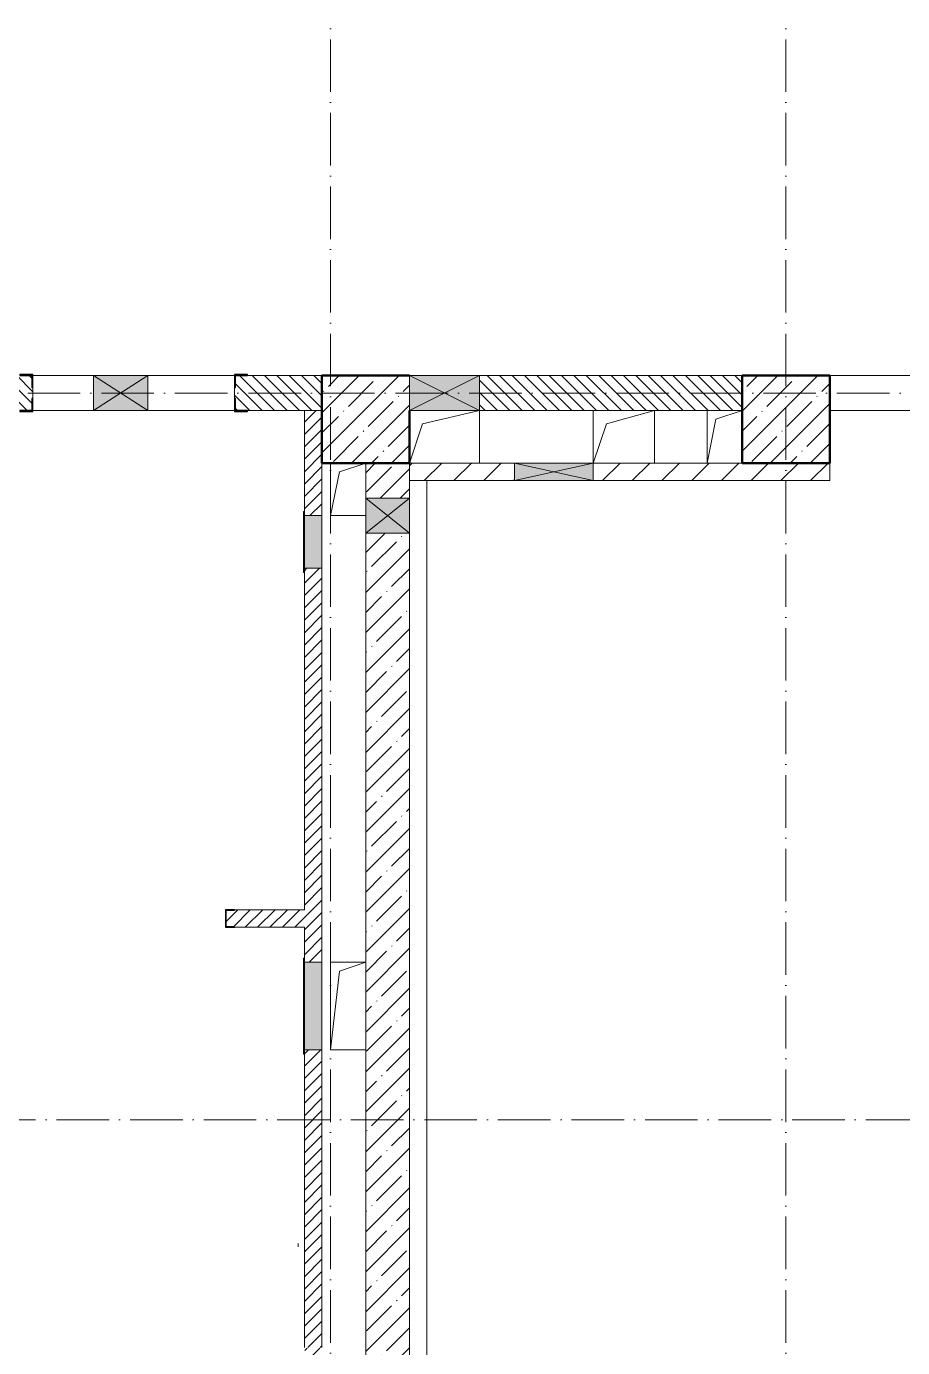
# Model space of a CAD drawing. Header units: millimetres. Extents: x -12989 to 629078, y -109036 to 555275.
# Drawn here: x 536223 to 541226, y -89985 to -82441 of the extents above; entities that cross this region are included whole.
import ezdxf

# ---------------------------------------------------------------- set-up
doc = ezdxf.new("R2010")
doc.units = ezdxf.units.MM
doc.linetypes.add('50_200_ШТРИХ_1Т_ш5_п1_п1_', pattern=[700, 500, -100, 0, -100])
for name, color, linetype, lineweight in [('A-DETL-____-OTLN-4', 7, 'Continuous', 18), ('A-DETL-GENF-OTLN', 7, 'Continuous', 9), ('A-FLOR-____-OTLN', 7, 'Continuous', 9), ('A-GENM-____-MCUT', 7, 'Continuous', 25), ('A-GENM-____-OTLN', 7, 'Continuous', 9), ('A-GENM-____-OTLN-1', 7, 'Continuous', 25), ('A-GLAZ-____-OTLN', 7, 'Continuous', 9), ('A-WALL-____-MCUT-1', 7, 'Continuous', 9), ('A-WALL-____-MCUT-3', 7, 'Continuous', 9), ('A-WALL-____-PATT-1', 7, 'Continuous', 9), ('A-WALL-FNSH-MCUT-1', 7, 'Continuous', 9), ('I-WALL-____-OTLN', 7, 'Continuous', 9), ('S-COLS-____-MCUT', 7, 'Continuous', 50), ('S-COLS-____-OTLN', 7, 'Continuous', 9), ('S-GRID-____-OTLN-1', 7, '50_200_ШТРИХ_1Т_ш5_п1_п1_', 9)]:
    doc.layers.add(name, color=color, linetype=linetype, lineweight=lineweight)
doc.layers.add('A-GLAZ-____-OTLN-1', color=7, linetype='Continuous', lineweight=9, true_color=0xc0c0c0)
pattern_1 = [(135, (523510.01, -90515.614), (-35.35534, -35.35534), [])]
pattern_2 = [(45, (523510.01, -90515.614), (-35.35534, 35.35534), [])]

# ---------------------------------------------------------------- blocks, each defined once
blk = doc.blocks.new('BSC_Колонна _Прямоугольная - 500х500-V68-АР1_План отверстий 3 этажа в осях 1-64_А-ГГ')
at = {"layer": 'S-COLS-____-OTLN'}
h = blk.add_hatch(dxfattribs=at)
h.set_pattern_fill('FP_105', color=256, style=0, pattern_type=2)
h.set_pattern_definition([(45, (-14650, -5831.04), (-114.0493, 114.0493), []), (45, (-14535.95, -5831.04), (-114.0493, 114.0493), [201.612, -40.322, 3.353, -36.97])])
h.paths.add_polyline_path([(-250, -250), (250, -250), (250, 250), (-250, 250), (-250, 50)], flags=0)
at = {"layer": 'S-COLS-____-MCUT'}
for p, q in [((250, 250), (-250, 250)), ((-250, 250), (-250, -250)), ((250, -250), (250, 50)), ((-250, -250), (250, -250))]:
    blk.add_line(p, q, dxfattribs=at)
blk = doc.blocks.new('BSC_Колонна _Прямоугольная - 500х500-V148-АР1_План отверстий 3 этажа в осях 1-64_А-ГГ')
at = {"layer": 'S-COLS-____-OTLN'}
h = blk.add_hatch(dxfattribs=at)
h.set_pattern_fill('FP_171', color=256, style=0, pattern_type=2)
h.set_pattern_definition([(45, (-17050, -5831.04), (-114.0493, 114.0493), []), (45, (-16935.95, -5831.04), (-114.0493, 114.0493), [201.612, -40.322, 3.353, -36.97])])
h.paths.add_polyline_path([(-250, -250), (250, -250), (250, 250), (-250, 250)], flags=0)
at = {"layer": 'S-COLS-____-MCUT'}
for p, q in [((250, 250), (-250, 250)), ((-250, 250), (-250, -250)), ((250, -250), (250, 250)), ((-250, -250), (250, -250))]:
    blk.add_line(p, q, dxfattribs=at)
blk = doc.blocks.new('АР_Перемычка - АР_Перемычка-28712478-АР1_План отверстий 3 этажа в осях 1-64_А-ГГ')
at = {"layer": 'A-GENM-____-OTLN'}
blk.add_line((0, -100), (8, -100), dxfattribs=at)
blk = doc.blocks.new('154_Стойка_СКБ_Уголок - СМ-2180_200-28268025-АР1_План отверстий 3 этажа в осях 1-64_А-ГГ')
at = {"layer": 'A-GENM-____-MCUT'}
for p, q in [((125, 156), (125, 81)), ((200, 156), (125, 156)), ((200, 150), (200, 156)), ((125, 81), (131, 81)), ((131, 81), (131, 150)), ((131, 150), (200, 150)), ((131, 19), (125, 19)), ((125, 19), (125, -56)), ((131, -50), (131, 19)), ((125, -56), (200, -56)), ((200, -50), (131, -50)), ((200, -56), (200, -50))]:
    blk.add_line(p, q, dxfattribs=at)
blk = doc.blocks.new('154_Фахверк_СКБ_Швеллер - Тип_100_3960-28331862-АР1_План отверстий 3 этажа в осях 1-64_А-ГГ')
at = {"layer": 'A-GENM-____-MCUT'}
for p, q in [((175, 50), (125, 50)), ((125, 50), (125, -50)), ((128, 47), (175, 47)), ((128, -47), (128, 47)), ((175, 47), (175, 50)), ((125, -50), (175, -50)), ((175, -47), (128, -47)), ((175, -50), (175, -47))]:
    blk.add_line(p, q, dxfattribs=at)
blk = doc.blocks.new('AR_Отверстие Ниша - Лючок-32406138-АР1_План отверстий 3 этажа в осях 1-64_А-ГГ')
at = {"layer": 'A-GLAZ-____-OTLN'}
blk.add_hatch(color=256, dxfattribs=at).paths.add_polyline_path([(150, -50), (150, 50), (-150, 50), (-150, -50)], flags=0)
for p, q in [((150, 50), (-150, 50)), ((-150, 50), (-150, -50)), ((150, -50), (150, 50)), ((-150, -50), (150, -50))]:
    blk.add_line(p, q, dxfattribs=at)
blk = doc.blocks.new('Л_Общий_Лючок - Лючок-29683982-АР1_План отверстий 3 этажа в осях 1-64_А-ГГ')
at = {"layer": 'A-GLAZ-____-OTLN-1'}
blk.add_hatch(color=256, dxfattribs=at).paths.add_polyline_path([(-24, 0), (324, 0), (324, 6), (-24, 6)], flags=0)
at = {"layer": 'A-GLAZ-____-OTLN'}
for p, q in [((324, 6), (-24, 6)), ((-24, 6), (-24, 0)), ((324, 6), (324, 0))]:
    blk.add_line(p, q, dxfattribs=at)
blk = doc.blocks.new('AR_Отверстие Ниша - Лючок-32406110-АР1_План отверстий 3 этажа в осях 1-64_А-ГГ')
at = {"layer": 'A-GLAZ-____-OTLN'}
blk.add_hatch(color=256, dxfattribs=at).paths.add_polyline_path([(250, -50), (250, 50), (-250, 50), (-250, -50)], flags=0)
for p, q in [((250, 50), (-250, 50)), ((-250, 50), (-250, -50)), ((250, -50), (250, 50)), ((-250, -50), (250, -50))]:
    blk.add_line(p, q, dxfattribs=at)
blk = doc.blocks.new('Л_Общий_Лючок - Лючок-29741375-АР1_План отверстий 3 этажа в осях 1-64_А-ГГ')
at = {"layer": 'A-GLAZ-____-OTLN-1'}
blk.add_hatch(color=256, dxfattribs=at).paths.add_polyline_path([(-24, 0), (524, 0), (524, 6), (-24, 6)], flags=0)
at = {"layer": 'A-GLAZ-____-OTLN'}
for p, q in [((524, 6), (-24, 6)), ((-24, 6), (-24, 0)), ((524, 6), (524, 0))]:
    blk.add_line(p, q, dxfattribs=at)
blk = doc.blocks.new('AR_Отверстие прямоугольное _в плите_ - AR_Отверстие прямоугольное _в плите_-V170-АР1_План отверстий 3 этажа в осях 1-64_А-ГГ')
at = {"layer": 'A-GENM-____-OTLN'}
for p, q in [((100, 250), (-100, 250)), ((-100, 250), (-100, -250)), ((-50, 200), (100, 250)), ((-100, -250), (-50, 200)), ((-100, -250), (100, -250))]:
    blk.add_line(p, q, dxfattribs=at)
blk = doc.blocks.new('AR_Отверстие прямоугольное _в плите_ - AR_Отверстие прямоугольное _в плите_-30512088-АР1_План отверстий 3 этажа в осях 1-64_А-ГГ')
at = {"layer": 'A-GENM-____-OTLN'}
for p, q in [((-100, 150), (-100, -150)), ((-100, -150), (-50, 100)), ((-50, 100), (100, 150)), ((-100, -150), (100, -150))]:
    blk.add_line(p, q, dxfattribs=at)
blk = doc.blocks.new('AR_Отверстие прямоугольное _в плите_ - AR_Отверстие прямоугольное _в плите_-V190-АР1_План отверстий 3 этажа в осях 1-64_А-ГГ')
at = {"layer": 'A-GENM-____-OTLN'}
for p, q in [((-100, 150), (-100, -150)), ((-100, -150), (-50, 100)), ((-50, 100), (100, 150))]:
    blk.add_line(p, q, dxfattribs=at)
blk = doc.blocks.new('AR_Отверстие прямоугольное _в плите_ - AR_Отверстие прямоугольное _в плите_-V193-АР1_План отверстий 3 этажа в осях 1-64_А-ГГ')
at = {"layer": 'A-GENM-____-OTLN'}
for p, q in [((-125, 75), (200, 150)), ((200, -150), (200, 150)), ((-200, -150), (-125, 75))]:
    blk.add_line(p, q, dxfattribs=at)
blk = doc.blocks.new('AR_Отверстие прямоугольное _в плите_ - AR_Отверстие прямоугольное _в плите_-30552577-АР1_План отверстий 3 этажа в осях 1-64_А-ГГ')
at = {"layer": 'A-GENM-____-OTLN'}
for p, q in [((-175, 150), (-175, -150)), ((-100, 75), (175, 150)), ((175, -150), (175, 150)), ((-175, -150), (-100, 75))]:
    blk.add_line(p, q, dxfattribs=at)
blk = doc.blocks.new('AR_Отверстие прямоугольное _в стене__БезПР - AR_Отверстие прямоугольное _в стене__БезПР-30590134-АР1_План отверстий 3 этажа в осях 1-64_А-ГГ')
at = {"layer": 'A-GLAZ-____-OTLN-1'}
blk.add_hatch(color=256, dxfattribs=at).paths.add_polyline_path([(100, 125), (-100, 125), (-100, -125), (100, -125)], flags=0)
at = {"layer": 'A-DETL-GENF-OTLN'}
for p, q in [((-100, -125), (-100, 125)), ((-100, 125), (100, 125)), ((100, 125), (-100, -125)), ((-100, 125), (100, -125)), ((100, 125), (-100, 125)), ((-100, 125), (-100, -125)), ((100, 125), (100, -125)), ((100, -125), (100, 125)), ((100, -125), (-100, -125)), ((-100, -125), (100, -125))]:
    blk.add_line(p, q, dxfattribs=at)
at = {"layer": 'A-GLAZ-____-OTLN'}
blk.add_line((100, 125), (-100, 125), dxfattribs=at)
blk = doc.blocks.new('AR_Отверстие прямоугольное _в стене_ - AR_Отверстие прямоугольное _в стене__ОВ-36982548-АР1_План отверстий 3 этажа в осях 1-64_А-ГГ')
at = {"layer": 'A-GLAZ-____-OTLN'}
blk.add_hatch(color=256, dxfattribs=at).paths.add_polyline_path([(225, -50), (225, 50), (-225, 50), (-225, -50)], flags=0)
at = {"layer": 'A-DETL-GENF-OTLN'}
for p, q in [((-225, -50), (-225, 50)), ((-225, 50), (225, 50)), ((225, 50), (-225, -50)), ((-225, 50), (225, -50)), ((225, 50), (-225, 50)), ((-225, 50), (-225, -50)), ((225, 50), (225, -50)), ((225, -50), (225, 50)), ((225, -50), (-225, -50)), ((-225, -50), (225, -50))]:
    blk.add_line(p, q, dxfattribs=at)
blk = doc.blocks.new('AR_Отверстие прямоугольное _в стене__БезПР - AR_Отверстие прямоугольное _в стене__БезПР-36983901-АР1_План отверстий 3 этажа в осях 1-64_А-ГГ')
at = {"layer": 'A-GLAZ-____-OTLN'}
blk.add_hatch(color=256, dxfattribs=at).paths.add_polyline_path([(200, 100), (-200, 100), (-200, -100), (200, -100), (200, 86.8)], flags=0)
at = {"layer": 'A-DETL-GENF-OTLN'}
for p, q in [((-200, -100), (-200, 100)), ((-200, 100), (200, 100)), ((200, 100), (-200, -100)), ((-200, 100), (200, -100)), ((200, 100), (-200, 100)), ((-200, 100), (-200, -100)), ((200, 100), (200, -100)), ((200, -100), (200, 100)), ((200, -100), (-200, -100)), ((-200, -100), (200, -100))]:
    blk.add_line(p, q, dxfattribs=at)
blk = doc.blocks.new('AR_Отверстие прямоугольное _в стене_ - AR_Отверстие прямоугольное _в стене__ОВ-36985549-АР1_План отверстий 3 этажа в осях 1-64_А-ГГ')
at = {"layer": 'A-GLAZ-____-OTLN'}
blk.add_hatch(color=256, dxfattribs=at).paths.add_polyline_path([(155, 100), (-155, 100), (-155, -100), (155, -100), (155, 86.8)], flags=0)
at = {"layer": 'A-DETL-GENF-OTLN'}
for p, q in [((-155, -100), (-155, 100)), ((-155, 100), (155, 100)), ((155, 100), (-155, -100)), ((-155, 100), (155, -100)), ((155, 100), (-155, 100)), ((-155, 100), (-155, -100)), ((155, 100), (155, -100)), ((155, -100), (155, 100)), ((155, -100), (-155, -100)), ((-155, -100), (155, -100))]:
    blk.add_line(p, q, dxfattribs=at)
blk = doc.blocks.new('3эт')
at = {"layer": 'S-GRID-____-OTLN-1', "color": 251, "ltscale": 0.6, "true_color": 0x636466}
for p, q in [((298220.7, -91346.1), (298220.7, -36982.5)), ((300820.7, -91346.1), (300820.7, -36982.5)), ((374089.5, -80882.4), (279101.9, -80882.4)), ((387697.2, -85032.4), (279101.9, -85032.4))]:
    blk.add_line(p, q, dxfattribs=at)

msp = doc.modelspace()

# ---------------------------------------------------------------- hatches: boundary and pattern name
at = {"layer": 'A-WALL-____-PATT-1'}
h = msp.add_hatch(dxfattribs=at)
h.set_pattern_fill('FP_6', color=256, style=0, pattern_type=2)
h.set_pattern_definition(pattern_1)
h.paths.add_polyline_path([(537910.0077, -84634.5723), (537910.0077, -84434.5723), (537416.0077, -84434.5723), (537416.0077, -84503.5723), (537410.0077, -84503.5723), (537410.0077, -84565.5723), (537416.0077, -84565.5723), (537416.0077, -84634.5723), (537636.0451, -84634.5723)], flags=0)
h.paths.add_polyline_path([(535868.5808, -84634.5723), (536254.0077, -84634.5723), (536254.0077, -84565.5723), (536260.0077, -84565.5723), (536260.0077, -84503.5723), (536254.0077, -84503.5723), (536254.0077, -84434.5723), (535516.0077, -84434.5723), (535516.0077, -84503.5723), (535510.0077, -84503.5723), (535510.0077, -84565.5723), (535516.0077, -84565.5723), (535516.0077, -84634.5723), (535585.0077, -84634.5723)], flags=0)
h.paths.add_polyline_path([(534410.0077, -84634.5723), (534504.0077, -84634.5723), (534504.0077, -84565.5723), (534510.0077, -84565.5723), (534510.0077, -84503.5723), (534504.0077, -84503.5723), (534504.0077, -84434.5723), (534410.0077, -84434.5723), (534410.0077, -84621.3787)], flags=0)
h = msp.add_hatch(dxfattribs=at)
h.set_pattern_fill('FP_6', color=256, style=0, pattern_type=2)
h.set_pattern_definition(pattern_1)
h.paths.add_polyline_path([(540310.0077, -84634.5723), (540310.0077, -84434.5723), (538810.0077, -84434.5723), (538810.0077, -84634.5723), (539403.5094, -84634.5723)], flags=0)
h = msp.add_hatch(dxfattribs=at)
h.set_pattern_fill('FP_5', color=256, style=0, pattern_type=2)
h.set_pattern_definition(pattern_2)
h.paths.add_polyline_path([(537810.0077, -92184.5723), (537910.0077, -92184.5723), (537910.0077, -90034.5723), (537907.0077, -90034.5723), (537907.0077, -89987.5723), (537813.0077, -89987.5723), (537813.0077, -90034.5723), (537810.0077, -90034.5723), (537810.0077, -91934.5723)], flags=0)
h.paths.add_polyline_path([(537907.0077, -89984.5723), (537910.0077, -89984.5723), (537910.0077, -88284.5723), (537810.0077, -88284.5723), (537810.0077, -89984.5723), (537862.1816, -89984.5723)], flags=0)
h.paths.add_polyline_path([(537810.0077, -87784.5723), (537910.0077, -87784.5723), (537910.0077, -85534.5723), (537810.0077, -85534.5723), (537810.0077, -87584.5723)], flags=0)
h.paths.add_polyline_path([(537889.6687, -85234.5723), (537910.0077, -85234.5723), (537910.0077, -84634.5723), (537810.0077, -84634.5723), (537810.0077, -85234.5723), (537888.955, -85234.5723)], flags=0)
h = msp.add_hatch(dxfattribs=at)
h.set_pattern_fill('FP_38', color=256, style=0, pattern_type=2)
h.set_pattern_definition([(45, (523510, -90515.61), (-114.0493, 114.0493), []), (45, (523624.06, -90515.61), (-114.0493, 114.0493), [201.612, -40.322, 3.353, -36.97])])
h.paths.add_polyline_path([(538160.0077, -91934.5723), (538410.0077, -91934.5723), (538410.0077, -85334.5723), (538160.0077, -85334.5723), (538160.0077, -91501.6218)], flags=0)
h.paths.add_polyline_path([(538160.0077, -85134.5723), (538410.0077, -85134.5723), (538410.0077, -84934.5723), (538160.0077, -84934.5723)], flags=0)
h = msp.add_hatch(dxfattribs=at)
h.set_pattern_fill('FP_4', color=256, style=0, pattern_type=2)
h.set_pattern_definition([(45, (523510.01, -90515.61), (-84.8528, 84.8528), [])])
h.paths.add_polyline_path([(540310.0077, -85034.5723), (540810.0077, -85034.5723), (540810.0077, -84934.5723), (539460.0077, -84934.5723), (539460.0077, -85034.5723)], flags=0)
h.paths.add_polyline_path([(538410.0077, -85034.5723), (539010.0077, -85034.5723), (539010.0077, -84934.5723), (538410.0077, -84934.5723)], flags=0)
h = msp.add_hatch(dxfattribs=at)
h.set_pattern_fill('FP_5', color=256, style=0, pattern_type=2)
h.set_pattern_definition(pattern_2)
h.paths.add_polyline_path([(537810.0077, -87584.5723), (537810.0077, -87484.5723), (537410.0077, -87484.5723), (537410.0077, -87487.5723), (537363.0077, -87487.5723), (537363.0077, -87581.5723), (537410.0077, -87581.5723), (537410.0077, -87584.5723), (537636.0451, -87584.5723)], flags=0)

# ---------------------------------------------------------------- linework, layer by layer
at = {"layer": 'A-DETL-____-OTLN-4'}
msp.add_line((538510.0077, -92178.5723), (538510.0077, -85034.5723), dxfattribs=at)
at = {"layer": 'A-FLOR-____-OTLN'}
for p, q in [((538810.0077, -84634.5723), (538810.0077, -84934.5723)), ((539460.0077, -84934.5723), (539460.0077, -84634.5723)), ((539810.0077, -84634.5723), (539810.0077, -84934.5723)), ((540110.0077, -84934.5723), (540110.0077, -84634.5723)), ((537960.0077, -85234.5723), (537960.0077, -84934.5723)), ((538160.0077, -85234.5723), (537960.0077, -85234.5723)), ((537960.0077, -87784.5723), (538160.0077, -87784.5723)), ((537960.0077, -88284.5723), (537960.0077, -87784.5723)), ((538160.0077, -88284.5723), (537960.0077, -88284.5723))]:
    msp.add_line(p, q, dxfattribs=at)
at = {"layer": 'A-WALL-____-MCUT-1'}
for p, q in [((538160.0077, -84934.5723), (538160.0077, -85134.5723)), ((538410.0077, -85134.5723), (538410.0077, -84934.5723)), ((538160.0077, -85334.5723), (538160.0077, -91934.5723)), ((538410.0077, -91934.5723), (538410.0077, -85334.5723))]:
    msp.add_line(p, q, dxfattribs=at)
at = {"layer": 'A-WALL-____-MCUT-3'}
for p, q in [((537910.0077, -84434.5723), (537485.0077, -84434.5723)), ((540310.0077, -84434.5723), (538810.0077, -84434.5723)), ((536260.0077, -84565.5723), (536260.0077, -84503.5723)), ((537410.0077, -84503.5723), (537410.0077, -84565.5723)), ((537485.0077, -84634.5723), (537910.0077, -84634.5723)), ((538810.0077, -84634.5723), (540310.0077, -84634.5723))]:
    msp.add_line(p, q, dxfattribs=at)
at = {"layer": 'A-WALL-FNSH-MCUT-1'}
for p, q in [((537810.0077, -84634.5723), (537810.0077, -85234.5723)), ((537910.0077, -85234.5723), (537910.0077, -84934.5723)), ((539010.0077, -84934.5723), (538410.0077, -84934.5723)), ((540310.0077, -84934.5723), (539460.0077, -84934.5723)), ((540810.0077, -85034.5723), (540810.0077, -84934.5723)), ((538410.0077, -85034.5723), (539010.0077, -85034.5723)), ((539460.0077, -85034.5723), (540810.0077, -85034.5723)), ((537810.0077, -85534.5723), (537810.0077, -87484.5723)), ((537910.0077, -87784.5723), (537910.0077, -85534.5723)), ((537810.0077, -87484.5723), (537410.0077, -87484.5723)), ((537410.0077, -87584.5723), (537810.0077, -87584.5723)), ((537810.0077, -87584.5723), (537810.0077, -87784.5723)), ((537810.0077, -88284.5723), (537810.0077, -89984.5723)), ((537910.0077, -89984.5723), (537910.0077, -88284.5723)), ((537775.0077, -89409.5723), (537775.0077, -89389.5723))]:
    msp.add_line(p, q, dxfattribs=at)
at = {"layer": 'I-WALL-____-OTLN'}
for p, q in [((536260.0077, -84434.5723), (536605.0077, -84434.5723)), ((536915.0077, -84434.5723), (537410.0077, -84434.5723)), ((540810.0077, -84434.5723), (541560.0077, -84434.5723)), ((536605.0077, -84634.5723), (536260.0077, -84634.5723)), ((537410.0077, -84634.5723), (536915.0077, -84634.5723)), ((541560.0077, -84634.5723), (540810.0077, -84634.5723))]:
    msp.add_line(p, q, dxfattribs=at)

# ---------------------------------------------------------------- block references
msp.add_blockref('3эт', (239739.3002, -3652.1582))
at = {"layer": 'A-GENM-____-OTLN'}
for name, p in [('AR_Отверстие прямоугольное _в плите_ - AR_Отверстие прямоугольное _в плите_-V193-АР1_План отверстий 3 этажа в осях 1-64_А-ГГ', (538610.0077, -84784.5723)), ('AR_Отверстие прямоугольное _в плите_ - AR_Отверстие прямоугольное _в плите_-30552577-АР1_План отверстий 3 этажа в осях 1-64_А-ГГ', (539635.0077, -84784.5723)), ('AR_Отверстие прямоугольное _в плите_ - AR_Отверстие прямоугольное _в плите_-V190-АР1_План отверстий 3 этажа в осях 1-64_А-ГГ', (540210.0077, -84784.5723)), ('АР_Перемычка - АР_Перемычка-28712478-АР1_План отверстий 3 этажа в осях 1-64_А-ГГ', (540810.0077, -84534.5723)), ('AR_Отверстие прямоугольное _в плите_ - AR_Отверстие прямоугольное _в плите_-30512088-АР1_План отверстий 3 этажа в осях 1-64_А-ГГ', (538060.0077, -85084.5723)), ('AR_Отверстие прямоугольное _в плите_ - AR_Отверстие прямоугольное _в плите_-V170-АР1_План отверстий 3 этажа в осях 1-64_А-ГГ', (538060.0077, -88034.5723))]:
    msp.add_blockref(name, p, dxfattribs=at)
at = {"layer": 'A-GENM-____-OTLN-1', "rotation": 180}
msp.add_blockref('154_Стойка_СКБ_Уголок - СМ-2180_200-28268025-АР1_План отверстий 3 этажа в осях 1-64_А-ГГ', (536385.0077, -84484.5723), dxfattribs=at)
at = {"layer": 'A-GENM-____-OTLN-1'}
for name, p in [('154_Стойка_СКБ_Уголок - СМ-2180_200-28268025-АР1_План отверстий 3 этажа в осях 1-64_А-ГГ', (537285.0077, -84584.5723)), ('154_Фахверк_СКБ_Швеллер - Тип_100_3960-28331862-АР1_План отверстий 3 этажа в осях 1-64_А-ГГ', (537235.0077, -87534.5723))]:
    msp.add_blockref(name, p, dxfattribs=at)
at = {"layer": 'A-GLAZ-____-OTLN'}
for name, p, rotation in [('AR_Отверстие прямоугольное _в стене_ - AR_Отверстие прямоугольное _в стене__ОВ-36985549-АР1_План отверстий 3 этажа в осях 1-64_А-ГГ', (536760.0077, -84534.5723), 180), ('AR_Отверстие прямоугольное _в стене__БезПР - AR_Отверстие прямоугольное _в стене__БезПР-36983901-АР1_План отверстий 3 этажа в осях 1-64_А-ГГ', (538610.0077, -84534.5723), 180), ('AR_Отверстие прямоугольное _в стене__БезПР - AR_Отверстие прямоугольное _в стене__БезПР-30590134-АР1_План отверстий 3 этажа в осях 1-64_А-ГГ', (538285.0077, -85234.5723), 269.9999999999999), ('Л_Общий_Лючок - Лючок-29683982-АР1_План отверстий 3 этажа в осях 1-64_А-ГГ', (537810.0077, -85534.5723), 89.99999999999967), ('AR_Отверстие Ниша - Лючок-32406138-АР1_План отверстий 3 этажа в осях 1-64_А-ГГ', (537860.0077, -85384.5723), 269.9999999999997), ('Л_Общий_Лючок - Лючок-29741375-АР1_План отверстий 3 этажа в осях 1-64_А-ГГ', (537810.0077, -88284.5723), 89.99999999999967), ('AR_Отверстие Ниша - Лючок-32406110-АР1_План отверстий 3 этажа в осях 1-64_А-ГГ', (537860.0077, -88034.5723), 269.9999999999997)]:
    msp.add_blockref(name, p, dxfattribs=dict(at, rotation=rotation))
msp.add_blockref('AR_Отверстие прямоугольное _в стене_ - AR_Отверстие прямоугольное _в стене__ОВ-36982548-АР1_План отверстий 3 этажа в осях 1-64_А-ГГ', (539235.0077, -84984.5723), dxfattribs=at)
at = {"layer": 'S-COLS-____-OTLN'}
for name, p in [('BSC_Колонна _Прямоугольная - 500х500-V68-АР1_План отверстий 3 этажа в осях 1-64_А-ГГ', (538160.0077, -84684.5723)), ('BSC_Колонна _Прямоугольная - 500х500-V148-АР1_План отверстий 3 этажа в осях 1-64_А-ГГ', (540560.0077, -84684.5723))]:
    msp.add_blockref(name, p, dxfattribs=at)

doc.saveas('drawing.dxf')
